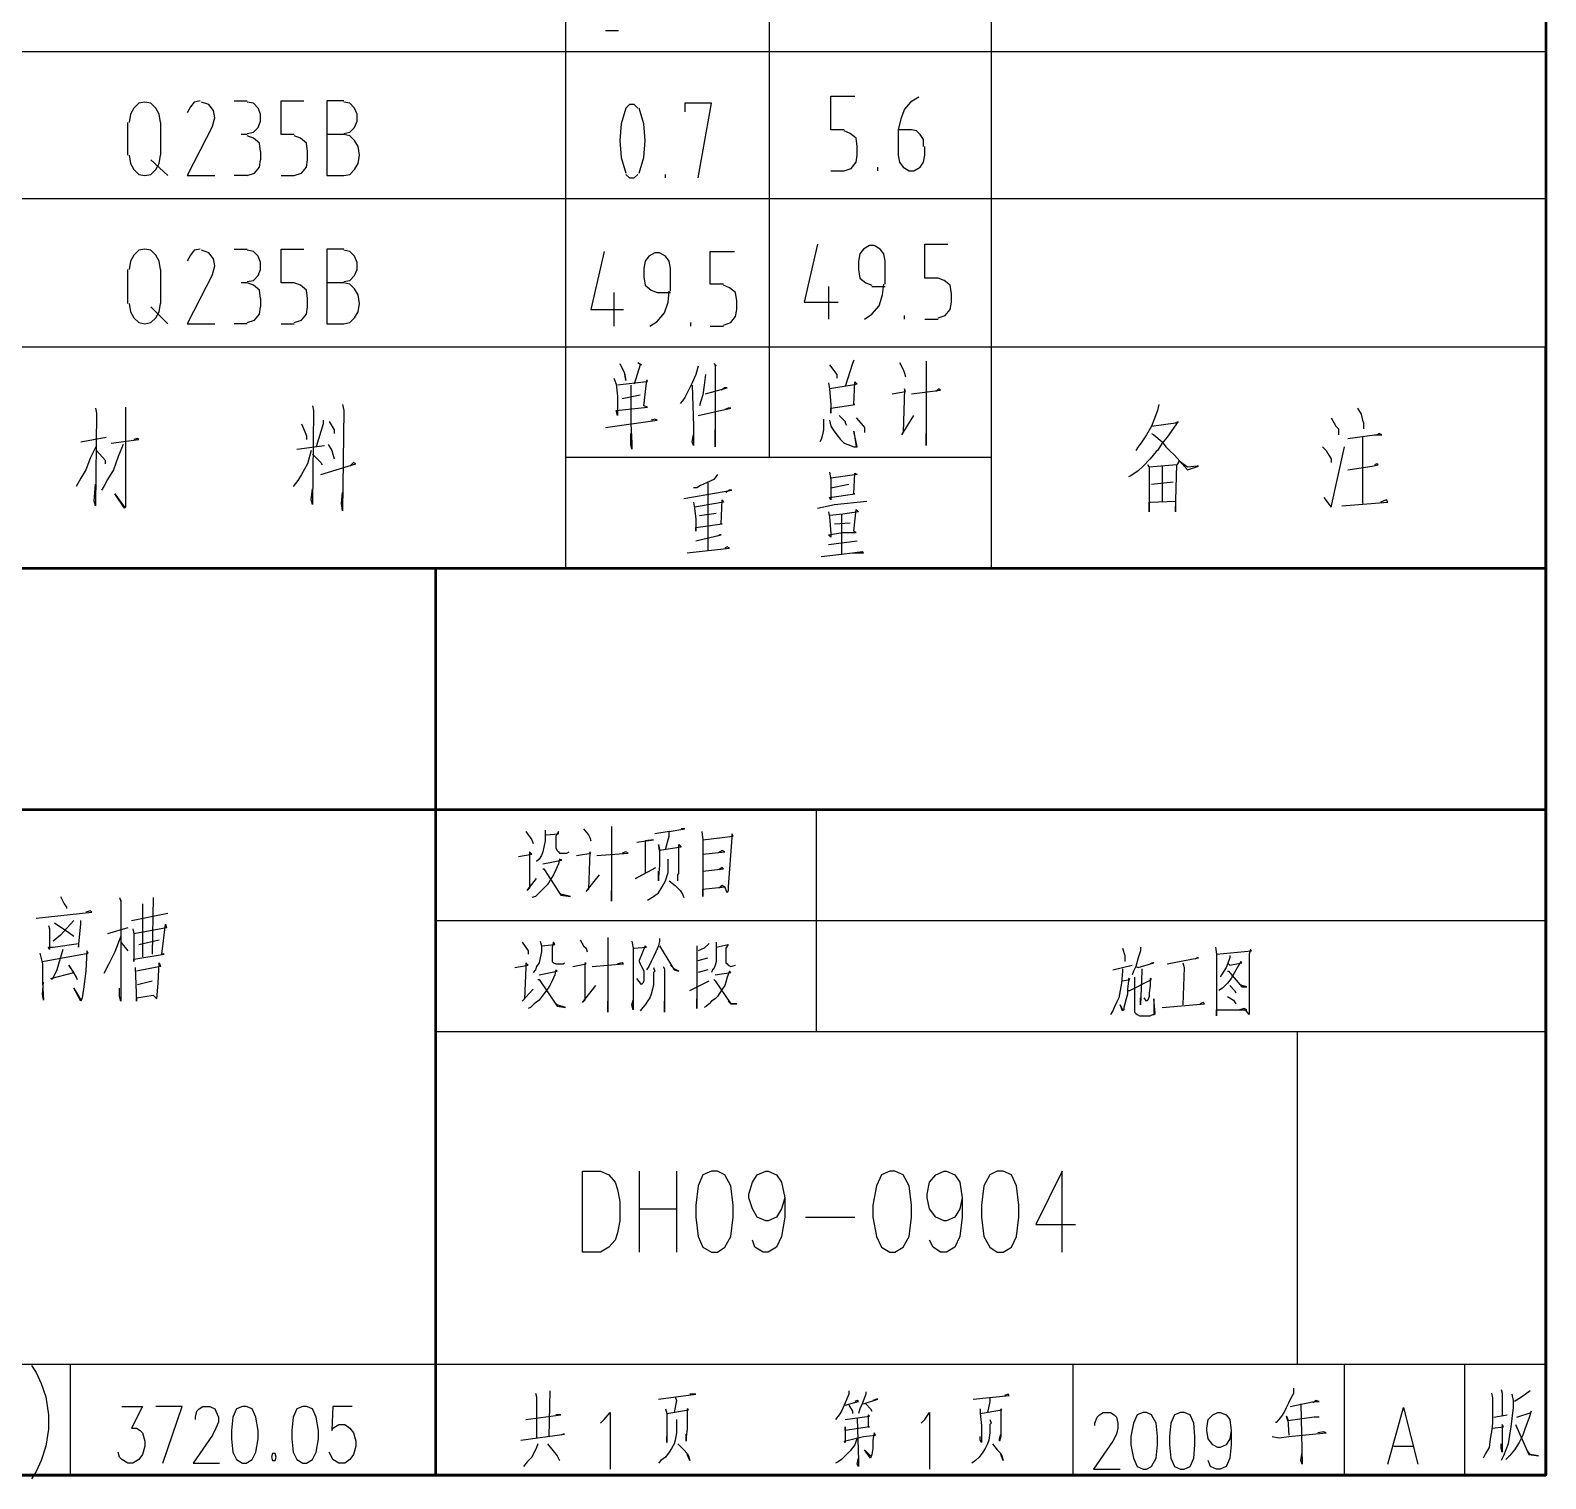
# Model space of a CAD drawing. Header units: millimetres. Extents: x -892 to 4698, y -3687 to 4524.
# Drawn here: x 3879 to 4698, y -3687 to -2904 of the extents above; entities that cross this region are included whole.
import ezdxf

# ---------------------------------------------------------------- set-up
doc = ezdxf.new("R2010")
doc.units = ezdxf.units.MM
doc.layers.add('1', color=7, linetype='Continuous')

msp = doc.modelspace()

# ---------------------------------------------------------------- linework, layer by layer
at = {"layer": '1', "color": 0, "lineweight": 50}
for points in [[(-891.61, -3685.08), (-891.61, 4523.75), (4698.03, 4523.75), (4698.03, -3685.08), (-891.61, -3685.08)], [(4698.03, -2835.26), (4698.03, -2915.42)], [(4698.03, -2915.42), (4698.03, -2994.93)], [(4698.03, -2994.93), (4698.03, -3075.09)], [(4698.03, -3195), (4698.03, -3075.09)], [(4698.03, -3195), (2898.03, -3195), (2898.03, -3685.08), (4698.03, -3685.08), (4698.03, -3195)], [(4097.82, -3195), (4097.82, -3685.08)], [(2898.03, -3325.34), (4698.03, -3325.34)]]:
    msp.add_lwpolyline(points, dxfattribs=at)
at = {"layer": '1', "color": 0, "lineweight": 25}
for points in [[(4168.2, -2835.26), (4168.2, -2915.42)], [(4278.34, -2835.26), (4278.34, -2915.42)], [(4398.25, -2835.26), (4398.25, -2915.42)], [(4196.88, -2904.34), (4189.71, -2904.34)], [(2898.03, -2915.42), (4698.03, -2915.42)], [(2898.03, -2915.42), (4698.03, -2915.42)], [(4168.2, -2915.42), (4168.2, -2994.93)], [(4278.34, -2915.42), (4278.34, -2994.93)], [(4398.25, -2915.42), (4398.25, -2994.93)], [(4318.74, -2957.78), (4311.57, -2957.78), (4311.57, -2939.54), (4324.61, -2939.54)], [(4359.15, -2940.19), (4354.59, -2942.79), (4351.33, -2946.7), (4349.37, -2951.92), (4348.07, -2957.78)], [(3949.23, -2953.87), (3948.58, -2949.31), (3946.62, -2946.05), (3944.02, -2943.45), (3940.76, -2942.79), (3937.5, -2943.45), (3934.89, -2946.05), (3932.94, -2949.31), (3932.28, -2953.87)], [(3970.73, -2942.14), (3967.48, -2942.79), (3965.52, -2945.4), (3963.57, -2948.66)], [(3977.25, -2955.83), (3978.56, -2951.27), (3977.9, -2947.36), (3975.3, -2944.1), (3971.39, -2942.79)], [(3988.98, -2942.14), (3996.15, -2942.14)], [(3996.15, -2959.74), (3999.41, -2959.09), (4002.02, -2956.48), (4003.32, -2953.22), (4003.32, -2949.31), (4002.02, -2946.05), (3999.41, -2943.45), (3996.15, -2942.79)], [(4021.57, -2960.39), (4014.4, -2960.39), (4014.4, -2942.14), (4026.78, -2942.14)], [(4048.29, -2942.14), (4039.16, -2942.14), (4039.16, -2982.55)], [(4048.29, -2959.74), (4051.55, -2959.09), (4054.15, -2956.48), (4055.46, -2953.22), (4055.46, -2949.31), (4054.15, -2946.05), (4051.55, -2943.45), (4048.29, -2942.79)], [(4207.3, -2946.05), (4205.35, -2944.1), (4202.74, -2944.1), (4200.79, -2946.05), (4198.18, -2954.52), (4197.53, -2963.65), (4198.18, -2972.77), (4200.79, -2981.24)], [(4207.95, -2981.24), (4210.56, -2972.77), (4211.21, -2963.65), (4210.56, -2954.52), (4207.95, -2946.05)], [(4239.89, -2983.85), (4247.06, -2943.45), (4232.72, -2943.45), (4232.72, -2948.01)], [(3931.63, -2971.47), (3931.63, -2953.87)], [(3949.23, -2953.87), (3949.23, -2971.47)], [(3977.25, -2955.83), (3963.57, -2982.55), (3978.56, -2982.55)], [(3996.15, -2960.39), (3992.89, -2960.39)], [(4003.32, -2969.51), (4002.67, -2964.95), (3999.41, -2962.34), (3996.15, -2961.04)], [(4028.74, -2969.51), (4028.08, -2964.95), (4024.83, -2962.34), (4021.57, -2961.04)], [(4048.29, -2960.39), (4039.16, -2960.39)], [(4048.29, -2982.55), (4051.55, -2981.9), (4054.15, -2979.29), (4056.11, -2976.03), (4056.76, -2971.47), (4056.11, -2966.91), (4054.15, -2963.65), (4051.55, -2961.04), (4048.29, -2960.39)], [(4325.91, -2966.91), (4325.26, -2962.34), (4322, -2959.74), (4318.74, -2958.43)], [(4348.07, -2957.78), (4348.07, -2971.47)], [(4355.24, -2957.78), (4348.07, -2957.78)], [(4361.76, -2966.91), (4361.76, -2963), (4359.8, -2960.39), (4357.85, -2958.43), (4355.24, -2957.78)], [(3932.28, -2971.47), (3932.94, -2976.03), (3934.89, -2979.29), (3937.5, -2981.9), (3940.76, -2982.55), (3944.02, -2981.9), (3946.62, -2979.29), (3948.58, -2976.03), (3949.23, -2971.47)], [(4003.32, -2969.51), (4003.32, -2974.08)], [(4028.74, -2974.08), (4028.74, -2969.51)], [(4318.74, -2979.94), (4322.65, -2978.64), (4325.26, -2975.38), (4325.91, -2971.47)], [(4325.91, -2971.47), (4325.91, -2966.91)], [(4348.07, -2971.47), (4348.72, -2975.38), (4350.68, -2977.99), (4353.94, -2979.94), (4356.54, -2979.94), (4359.8, -2977.99), (4361.76, -2975.38), (4362.41, -2971.47)], [(4362.41, -2971.47), (4362.41, -2966.91)], [(3944.02, -2974.08), (3953.14, -2982.55)], [(3996.15, -2982.55), (4000.06, -2981.24), (4002.67, -2977.99), (4003.32, -2974.08)], [(4021.57, -2982.55), (4025.48, -2981.24), (4028.08, -2977.99), (4028.74, -2974.08)], [(4311.57, -2979.94), (4318.74, -2979.94)], [(4336.99, -2979.94), (4336.99, -2977.99)], [(3996.15, -2982.55), (3988.98, -2982.55)], [(4014.4, -2982.55), (4021.57, -2982.55)], [(4039.16, -2982.55), (4048.29, -2982.55)], [(4200.79, -2981.9), (4202.74, -2983.85), (4205.35, -2983.85), (4207.3, -2981.9)], [(4222.29, -2983.85), (4222.29, -2981.9)], [(2898.03, -2994.93), (4698.03, -2994.93)], [(2898.03, -2994.93), (4698.03, -2994.93)], [(4168.2, -2994.93), (4168.2, -3075.09)], [(4278.34, -2994.93), (4278.34, -3075.09)], [(4398.25, -2994.93), (4398.25, -3075.09)], [(3949.23, -3033.38), (3948.58, -3028.82), (3946.62, -3025.56), (3944.02, -3022.95), (3940.76, -3022.3), (3937.5, -3022.95), (3934.89, -3025.56), (3932.94, -3028.82), (3932.28, -3033.38)], [(3970.73, -3022.3), (3967.48, -3022.95), (3965.52, -3025.56), (3963.57, -3028.82)], [(3988.98, -3022.3), (3996.15, -3022.3)], [(4021.57, -3040.55), (4014.4, -3040.55), (4014.4, -3022.3), (4026.78, -3022.3)], [(4048.29, -3022.3), (4039.16, -3022.3), (4039.16, -3062.71)], [(4304.41, -3019.69), (4297.24, -3050.98), (4315.49, -3050.98)], [(4340.9, -3028.82), (4340.25, -3024.91), (4338.29, -3022.3), (4335.04, -3020.35), (4332.43, -3020.35), (4329.17, -3022.3), (4327.22, -3024.91), (4326.56, -3028.82)], [(4369.58, -3037.94), (4362.41, -3037.94), (4362.41, -3019.69), (4374.79, -3019.69)], [(3977.25, -3035.99), (3978.56, -3031.43), (3977.9, -3027.52), (3975.3, -3024.26), (3971.39, -3022.95)], [(3996.15, -3039.9), (3999.41, -3039.25), (4002.02, -3036.64), (4003.32, -3033.38), (4003.32, -3029.47), (4002.02, -3026.21), (3999.41, -3023.6), (3996.15, -3022.95)], [(4048.29, -3039.9), (4051.55, -3039.25), (4054.15, -3036.64), (4055.46, -3033.38), (4055.46, -3029.47), (4054.15, -3026.21), (4051.55, -3023.6), (4048.29, -3022.95)], [(4189.06, -3023.6), (4181.89, -3054.89), (4199.48, -3054.89)], [(4224.9, -3032.73), (4224.25, -3028.82), (4222.29, -3026.21), (4219.03, -3024.26), (4216.43, -3024.26), (4213.17, -3026.21), (4211.21, -3028.82), (4210.56, -3032.73)], [(4253.57, -3041.2), (4246.4, -3041.2), (4246.4, -3023.6), (4259.44, -3023.6)], [(4326.56, -3028.82), (4326.56, -3033.38)], [(4340.9, -3041.2), (4340.9, -3028.82)], [(3931.63, -3051.63), (3931.63, -3033.38)], [(3949.23, -3033.38), (3949.23, -3051.63)], [(3977.25, -3035.99), (3963.57, -3062.71), (3978.56, -3062.71)], [(4210.56, -3032.73), (4210.56, -3037.29)], [(4210.56, -3037.29), (4211.21, -3041.85), (4214.47, -3044.46), (4217.73, -3045.76)], [(4224.9, -3045.11), (4224.9, -3032.73)], [(4326.56, -3033.38), (4327.22, -3037.94), (4330.47, -3040.55), (4333.73, -3041.85)], [(4376.75, -3046.41), (4376.09, -3041.85), (4372.83, -3039.25), (4369.58, -3037.94)], [(3996.15, -3040.55), (3992.89, -3040.55)], [(4003.32, -3049.02), (4002.67, -3044.46), (3999.41, -3041.85), (3996.15, -3040.55)], [(4028.74, -3049.02), (4028.08, -3044.46), (4024.83, -3041.85), (4021.57, -3040.55)], [(4048.29, -3040.55), (4039.16, -3040.55)], [(4048.29, -3062.71), (4051.55, -3062.06), (4054.15, -3059.45), (4056.11, -3056.19), (4056.76, -3051.63), (4056.11, -3047.07), (4054.15, -3043.81), (4051.55, -3041.2), (4048.29, -3040.55)], [(4194.27, -3045.76), (4194.27, -3064.01)], [(4213.82, -3064.01), (4217.73, -3061.4), (4221.64, -3056.84), (4223.6, -3050.98), (4224.25, -3045.11)], [(4217.73, -3045.76), (4224.9, -3045.76)], [(4260.74, -3050.32), (4260.09, -3045.76), (4256.83, -3043.16), (4253.57, -3041.85)], [(4310.27, -3042.5), (4310.27, -3060.1)], [(4329.82, -3060.1), (4333.73, -3057.49), (4337.64, -3052.93), (4339.6, -3047.07), (4340.25, -3041.2)], [(4333.73, -3042.5), (4340.9, -3042.5)], [(4376.75, -3050.98), (4376.75, -3046.41)], [(3932.28, -3051.63), (3932.94, -3056.19), (3934.89, -3059.45), (3937.5, -3062.06), (3940.76, -3062.71), (3944.02, -3062.06), (3946.62, -3059.45), (3948.58, -3056.19), (3949.23, -3051.63)], [(3944.02, -3053.58), (3953.14, -3062.71)], [(3996.15, -3062.06), (4000.06, -3060.75), (4002.67, -3057.49), (4003.32, -3053.58)], [(4003.32, -3049.02), (4003.32, -3053.58)], [(4021.57, -3062.06), (4025.48, -3060.75), (4028.08, -3057.49), (4028.74, -3053.58)], [(4028.74, -3053.58), (4028.74, -3049.02)], [(4253.57, -3063.36), (4257.48, -3062.06), (4260.09, -3058.8), (4260.74, -3054.89)], [(4260.74, -3054.89), (4260.74, -3050.32)], [(4369.58, -3059.45), (4373.49, -3058.15), (4376.09, -3054.89), (4376.75, -3050.98)], [(3996.15, -3062.71), (3988.98, -3062.71)], [(4014.4, -3062.71), (4021.57, -3062.71)], [(4039.16, -3062.71), (4048.29, -3062.71)], [(4235.98, -3064.01), (4235.98, -3062.06)], [(4351.33, -3060.1), (4351.33, -3058.15)], [(4362.41, -3060.1), (4369.58, -3060.1)], [(4246.4, -3064.01), (4253.57, -3064.01)], [(2898.03, -3075.09), (4698.03, -3075.09)], [(4168.2, -3075.09), (4168.2, -3195)], [(4278.34, -3075.09), (4278.34, -3135.05)], [(4398.25, -3075.09), (4398.25, -3195)], [(4197.53, -3084.21), (4200.13, -3089.43), (4200.79, -3093.34), (4200.13, -3088.78)], [(4207.3, -3083.56), (4209.26, -3084.86), (4208.61, -3084.86), (4205.35, -3095.29)], [(4239.89, -3085.52), (4238.58, -3090.08), (4236.63, -3094.64), (4234.67, -3098.55), (4232.72, -3102.46), (4231.42, -3104.42), (4230.11, -3105.72)], [(4248.36, -3084.21), (4249.66, -3085.52), (4249.01, -3084.86), (4249.01, -3129.18), (4249.01, -3125.92), (4249.01, -3120.06)], [(4310.92, -3084.86), (4314.83, -3090.08), (4314.83, -3092.03)], [(4323.96, -3082.26), (4323.31, -3084.21), (4319.4, -3096.6)], [(4348.72, -3083.56), (4350.68, -3087.47), (4351.33, -3089.43), (4351.98, -3091.38)], [(4363.06, -3082.91), (4363.06, -3084.86), (4363.06, -3128.53), (4363.06, -3125.27), (4363.06, -3122.01)], [(4194.27, -3092.03), (4195.57, -3095.29), (4196.22, -3101.81), (4196.22, -3108.33), (4196.22, -3112.24), (4195.57, -3109.63), (4212.52, -3107.67), (4210.56, -3107.02), (4211.86, -3094.64), (4212.52, -3093.34), (4211.86, -3093.34), (4211.86, -3093.99), (4196.22, -3095.94)], [(4203.39, -3095.94), (4203.39, -3116.8), (4204.04, -3127.23), (4204.04, -3130.48), (4203.39, -3127.88), (4203.39, -3122.01)], [(4236.63, -3095.94), (4237.28, -3118.1), (4237.28, -3124.62), (4237.28, -3128.53), (4236.63, -3126.57), (4237.28, -3122.66)], [(4243.8, -3090.08), (4243.15, -3095.94), (4242.49, -3101.16), (4241.19, -3105.07), (4240.54, -3107.02)], [(4310.27, -3094.64), (4310.92, -3097.9), (4311.57, -3106.37), (4311.57, -3110.93), (4311.57, -3108.33), (4320.05, -3107.02), (4324.61, -3106.37), (4323.96, -3106.37), (4324.61, -3093.99), (4325.91, -3095.29), (4323.31, -3095.94), (4310.92, -3097.9)], [(4198.83, -3103.11), (4208.61, -3101.16)], [(4243.8, -3100.51), (4255.53, -3097.25), (4254.23, -3097.25), (4252.27, -3098.55)], [(4344.81, -3100.51), (4351.98, -3099.2), (4351.33, -3097.9), (4350.68, -3121.36), (4350.03, -3122.66), (4356.54, -3112.24)], [(4355.24, -3100.51), (4370.88, -3098.55), (4370.23, -3097.9), (4368.27, -3099.2)], [(3914.04, -3108.33), (3914.69, -3110.93), (3914.04, -3161.11), (3913.39, -3158.51), (3914.04, -3149.38)], [(3930.33, -3107.67), (3930.33, -3110.28), (3930.33, -3158.51), (3930.33, -3161.77), (3929.68, -3162.42), (3924.46, -3154.6), (3929.68, -3161.77)], [(4031.34, -3107.02), (4031.99, -3109.63), (4031.34, -3160.46), (4030.69, -3157.86), (4031.34, -3151.99)], [(4047.64, -3106.37), (4048.29, -3109.63), (4047.64, -3163.72), (4046.98, -3159.81), (4047.64, -3153.95)], [(4239.89, -3112.24), (4257.48, -3108.33), (4256.18, -3108.33), (4254.23, -3108.98)], [(4316.14, -3112.24), (4319.4, -3115.49), (4319.4, -3116.15), (4320.05, -3117.45)], [(4488.84, -3106.37), (4488.19, -3109.63), (4486.23, -3114.84), (4484.93, -3118.1), (4482.32, -3122.66), (4479.71, -3126.57), (4477.76, -3129.18), (4476.46, -3131.14)], [(4596.37, -3108.33), (4598.32, -3111.58), (4598.98, -3114.84), (4599.63, -3116.15), (4599.63, -3119.41)], [(4025.48, -3116.8), (4027.43, -3121.36), (4028.08, -3123.32), (4028.08, -3125.27)], [(4037.21, -3114.84), (4037.21, -3116.8), (4033.3, -3129.18)], [(4040.47, -3115.49), (4043.07, -3120.06), (4043.07, -3122.01)], [(4189.71, -3118.75), (4217.73, -3114.84), (4216.43, -3114.19), (4214.47, -3114.84)], [(4307.66, -3114.19), (4307.66, -3116.8), (4307.66, -3120.06), (4307.01, -3122.66), (4306.36, -3125.27), (4305.71, -3126.57)], [(4310.92, -3114.84), (4311.57, -3118.1), (4312.88, -3120.06), (4314.83, -3122.66), (4316.79, -3125.27), (4318.74, -3127.23), (4320.7, -3127.88), (4323.96, -3129.18), (4325.91, -3129.18), (4323.96, -3120.71), (4325.26, -3129.18)], [(4325.26, -3113.54), (4329.17, -3118.1), (4329.82, -3118.75), (4329.82, -3121.36)], [(4484.93, -3118.1), (4497.96, -3116.15), (4499.27, -3115.49), (4493.4, -3123.97), (4490.79, -3127.23), (4488.19, -3131.14), (4487.53, -3131.79), (4484.28, -3135.7), (4480.37, -3139.61), (4477.76, -3142.21), (4473.85, -3144.82), (4472.55, -3145.47)], [(4582.03, -3113.54), (4584.64, -3118.1), (4585.94, -3119.41), (4585.94, -3122.66)], [(3914.69, -3128.53), (3911.43, -3135.05), (3908.82, -3141.56), (3906.22, -3146.12), (3903.61, -3150.69)], [(3906.22, -3126.57), (3919.9, -3123.97)], [(3929.03, -3127.88), (3926.42, -3134.39), (3923.81, -3141.56), (3920.55, -3146.78), (3918.6, -3150.69), (3917.3, -3152.64)], [(3922.51, -3127.23), (3937.5, -3125.27), (3936.85, -3124.62), (3934.89, -3125.27)], [(4022.87, -3130.48), (4037.86, -3128.53)], [(4039.82, -3127.88), (4041.77, -3131.14), (4042.42, -3133.09), (4043.07, -3135.7)], [(4484.93, -3122.01), (4486.23, -3122.66), (4490.79, -3126.57), (4492.75, -3129.18), (4494.7, -3131.14), (4497.31, -3133.74), (4504.48, -3141.56), (4510.34, -3139.61), (4509.69, -3139.61), (4504.48, -3140.26), (4499.92, -3137), (4498.61, -3138.96), (4483.62, -3140.26), (4482.97, -3138.96), (4483.62, -3140.26), (4483.62, -3164.37), (4483.62, -3159.81), (4483.62, -3159.16), (4484.28, -3159.16), (4497.96, -3158.51), (4497.96, -3164.37), (4498.61, -3138.96)], [(4577.47, -3129.18), (4579.42, -3131.14), (4580.73, -3133.74), (4582.03, -3135.7), (4582.03, -3137.65)], [(4578.12, -3156.55), (4582.03, -3161.77), (4589.2, -3129.18)], [(4591.15, -3124.62), (4605.49, -3122.66), (4609.4, -3122.66), (4608.1, -3122.01), (4606.8, -3122.66)], [(4598.98, -3123.97), (4598.98, -3159.81)], [(3914.69, -3131.14), (3919.25, -3136.35), (3919.25, -3138.3)], [(4030.69, -3131.14), (4028.74, -3138.3), (4025.48, -3144.17), (4023.52, -3147.43), (4020.92, -3150.69)], [(4031.34, -3133.09), (4035.91, -3137.65), (4036.56, -3138.96)], [(4398.25, -3135.05), (4168.2, -3135.05)], [(4035.91, -3144.17), (4054.8, -3138.3), (4053.5, -3137.65), (4051.55, -3139.61)], [(4250.31, -3144.17), (4248.36, -3146.78), (4244.45, -3148.73), (4241.19, -3150.04), (4239.24, -3151.34), (4237.28, -3151.34)], [(4310.92, -3142.87), (4311.57, -3146.78), (4311.57, -3157.86), (4310.92, -3156.55), (4324.61, -3154.6), (4323.96, -3154.6), (4324.61, -3143.52), (4325.91, -3144.17), (4311.57, -3146.12)], [(4490.79, -3139.61), (4490.79, -3158.51)], [(4591.15, -3141.56), (4604.19, -3139.61), (4607.45, -3138.96), (4606.8, -3138.3), (4605.49, -3138.96)], [(4232.07, -3157.2), (4258.14, -3152.64), (4256.83, -3152.64), (4254.88, -3153.95)], [(4245.1, -3148.73), (4245.1, -3185.23)], [(4311.57, -3151.34), (4321.35, -3149.38)], [(4484.93, -3149.38), (4496.66, -3148.08)], [(4237.28, -3159.16), (4237.93, -3162.42), (4238.58, -3168.28), (4238.58, -3174.8), (4238.58, -3172.84), (4252.92, -3170.89), (4252.27, -3170.89), (4252.92, -3157.86), (4253.57, -3159.16), (4237.93, -3161.77)], [(4304.41, -3162.42), (4313.53, -3160.46), (4331.13, -3158.51)], [(4587.9, -3161.11), (4612.66, -3159.16), (4612.01, -3157.86), (4608.75, -3159.16)], [(4240.54, -3166.33), (4249.66, -3165.02)], [(4310.27, -3164.37), (4310.92, -3166.98), (4311.57, -3176.1), (4311.57, -3178.06), (4310.27, -3176.75), (4318.09, -3175.45), (4325.26, -3175.45), (4323.96, -3174.8), (4325.26, -3163.07), (4326.56, -3164.37), (4318.09, -3165.68), (4310.92, -3166.33)], [(4313.53, -3170.89), (4322, -3170.24)], [(4317.44, -3165.68), (4317.44, -3187.18)], [(4238.58, -3180.01), (4252.27, -3176.75), (4251.62, -3176.75), (4250.31, -3177.41)], [(4234.02, -3186.53), (4256.83, -3183.92), (4255.53, -3183.27), (4254.23, -3183.92)], [(4306.36, -3188.49), (4317.44, -3187.18), (4323.31, -3186.53), (4329.17, -3186.53), (4328.52, -3185.88), (4324.61, -3186.53)], [(4310.27, -3181.97), (4325.91, -3180.01)], [(4303.75, -3325.34), (4303.75, -3445.26)], [(4146.69, -3337.07), (4149.95, -3341.64), (4150.6, -3343.59)], [(4157.12, -3336.42), (4157.12, -3339.03), (4157.12, -3342.29), (4156.47, -3345.55), (4155.82, -3348.15), (4155.17, -3350.11), (4153.86, -3352.06), (4152.56, -3353.37)], [(4157.77, -3339.03), (4164.29, -3338.38), (4164.29, -3337.07), (4162.99, -3339.68), (4162.99, -3342.29), (4162.99, -3344.24), (4162.99, -3346.2), (4163.64, -3347.5), (4164.29, -3348.15), (4164.94, -3348.8), (4166.25, -3348.8), (4168.2, -3348.8), (4168.85, -3348.8), (4170.16, -3348.15)], [(4177.98, -3335.77), (4180.58, -3339.03), (4181.23, -3340.33), (4181.89, -3342.29)], [(4192.97, -3334.47), (4192.97, -3337.07), (4192.97, -3374.87), (4192.97, -3372.27), (4192.97, -3369.01)], [(4206.65, -3342.94), (4215.77, -3341.64), (4211.21, -3342.29), (4211.21, -3359.88), (4206, -3362.49), (4217.08, -3356.62)], [(4222.29, -3346.85), (4224.25, -3339.68), (4224.25, -3337.07), (4216.43, -3338.38)], [(4224.25, -3337.07), (4232.72, -3335.77), (4232.07, -3335.77), (4230.76, -3335.77)], [(4241.84, -3337.07), (4242.49, -3341.64), (4242.49, -3357.28), (4242.49, -3368.36), (4242.49, -3372.27), (4242.49, -3368.36), (4254.23, -3367.05), (4252.92, -3366.4), (4250.97, -3367.7)], [(4242.49, -3341.64), (4258.79, -3339.68), (4258.14, -3338.38), (4258.14, -3340.33), (4256.18, -3367.05), (4256.18, -3369.01), (4255.53, -3370.31), (4254.23, -3367.05)], [(4142.78, -3350.76), (4149.95, -3349.46), (4148.65, -3348.15), (4148.65, -3350.76), (4148.65, -3367.7), (4147.35, -3369.01), (4152.56, -3362.49)], [(4174.07, -3350.11), (4181.89, -3348.8), (4181.23, -3348.15), (4180.58, -3368.36), (4179.28, -3369.66), (4186.45, -3360.53)], [(4185.14, -3350.11), (4202.09, -3348.8), (4200.79, -3348.15), (4198.83, -3348.8)], [(4228.81, -3363.79), (4228.81, -3360.53), (4229.46, -3359.88), (4229.46, -3344.24), (4230.76, -3345.55), (4219.03, -3347.5), (4218.38, -3344.24), (4219.03, -3346.85), (4219.03, -3355.32), (4218.38, -3361.84), (4218.38, -3363.79), (4218.38, -3362.49), (4218.38, -3358.58)], [(4242.49, -3349.46), (4254.23, -3348.15), (4252.92, -3347.5), (4250.31, -3348.8)], [(4155.82, -3354.67), (4166.25, -3352.71), (4164.94, -3352.06), (4164.29, -3354.67), (4162.99, -3357.93), (4161.68, -3360.53), (4160.38, -3362.49), (4158.43, -3365.75), (4155.82, -3368.36), (4153.86, -3370.31), (4151.91, -3372.27), (4149.95, -3372.92)], [(4155.82, -3357.28), (4156.47, -3357.28), (4165.59, -3371.61), (4170.81, -3372.27), (4165.59, -3370.96), (4164.29, -3369.66)], [(4212.52, -3374.22), (4215.77, -3372.27), (4218.38, -3370.31), (4220.34, -3367.05), (4222.29, -3363.79), (4223.6, -3359.23), (4223.6, -3355.32), (4223.6, -3352.06)], [(4242.49, -3358.58), (4253.57, -3357.28), (4252.92, -3356.62), (4250.97, -3357.93)], [(4224.25, -3363.79), (4227.51, -3366.4), (4230.11, -3369.01), (4231.42, -3370.96), (4232.07, -3372.92)], [(3895.14, -3372.27), (3897.09, -3376.18), (3898.4, -3378.13), (3898.4, -3378.78)], [(3927.07, -3372.92), (3927.72, -3374.87), (3927.72, -3374.22), (3927.72, -3428.96), (3927.07, -3426.36), (3927.07, -3421.79)], [(3945.32, -3372.92), (3944.67, -3403.55)], [(3882.1, -3384), (3912.08, -3380.74), (3911.43, -3380.09), (3908.82, -3380.74)], [(3933.59, -3385.3), (3953.14, -3381.39)], [(3939.45, -3376.18), (3939.45, -3404.85)], [(3888.62, -3387.91), (3889.27, -3389.86), (3889.27, -3400.94), (3888.62, -3399.64), (3891.23, -3399.64), (3904.91, -3397.68), (3904.91, -3399.64), (3906.22, -3387.25), (3906.22, -3385.3)], [(3902.31, -3385.3), (3895.14, -3393.12), (3891.23, -3396.38)], [(3891.88, -3386.6), (3899.7, -3391.82), (3902.31, -3393.77)], [(3931.63, -3389.21), (3920.55, -3392.47)], [(3934.24, -3389.86), (3934.89, -3392.47), (3934.89, -3407.46), (3934.89, -3406.15), (3951.18, -3403.55), (3949.88, -3403.55), (3951.84, -3387.25), (3952.49, -3389.21), (3934.89, -3392.47)], [(4097.82, -3385.3), (4698.03, -3385.3)], [(3927.72, -3393.77), (3924.46, -3402.24), (3921.21, -3408.76), (3918.6, -3413.97)], [(3927.72, -3397.03), (3931.63, -3401.59)], [(3937.5, -3398.33), (3948.58, -3395.73)], [(4144.74, -3397.03), (4148, -3401.59), (4148, -3403.55)], [(4154.51, -3396.38), (4155.17, -3398.99), (4155.17, -3402.24), (4154.51, -3405.5), (4153.86, -3408.11), (4152.56, -3410.06), (4151.91, -3412.02), (4150.6, -3413.32)], [(4155.17, -3398.99), (4162.34, -3398.33), (4161.68, -3397.03), (4161.03, -3399.64), (4161.03, -3402.24), (4161.03, -3404.2), (4161.03, -3406.15), (4161.03, -3407.46), (4161.68, -3408.11), (4162.99, -3408.76), (4164.29, -3408.76), (4165.59, -3408.76), (4166.9, -3408.76), (4167.55, -3408.11)], [(4176.02, -3395.73), (4177.98, -3398.99), (4179.28, -3400.29), (4179.93, -3402.24)], [(4191.01, -3394.42), (4191.01, -3397.03), (4191.01, -3434.83), (4191.01, -3432.22), (4191.01, -3428.96)], [(4204.04, -3396.38), (4204.7, -3400.29), (4204.7, -3433.53), (4204.04, -3430.92), (4204.7, -3428.31)], [(4205.35, -3400.29), (4211.86, -3399.64), (4211.21, -3398.99), (4207.95, -3406.81), (4207.95, -3407.46), (4208.61, -3408.76), (4209.26, -3410.06), (4209.91, -3411.37), (4210.56, -3412.67), (4210.56, -3414.63), (4210.56, -3415.93), (4210.56, -3417.88), (4209.91, -3419.19), (4209.26, -3419.84), (4206.65, -3416.58)], [(4219.03, -3395.07), (4219.03, -3396.38), (4218.38, -3398.99), (4217.08, -3402.24), (4215.77, -3404.85), (4214.47, -3407.46), (4213.17, -3410.06), (4211.86, -3412.02)], [(4219.03, -3398.99), (4226.85, -3412.02), (4229.46, -3412.67), (4226.85, -3411.37), (4224.9, -3409.41)], [(4239.24, -3398.99), (4239.24, -3401.59), (4239.24, -3432.87), (4239.24, -3430.27), (4239.24, -3427.66)], [(4245.75, -3397.68), (4243.15, -3400.29), (4239.89, -3401.59)], [(4249.66, -3397.03), (4249.66, -3400.29), (4249.66, -3404.85), (4249.66, -3407.46), (4249.01, -3409.41), (4248.36, -3411.37), (4247.71, -3412.02), (4247.06, -3413.32)], [(4249.66, -3399.64), (4256.18, -3398.33), (4254.88, -3400.29), (4254.88, -3402.9), (4254.88, -3406.15), (4254.88, -3408.11), (4255.53, -3408.76), (4256.18, -3409.41), (4257.48, -3410.06), (4260.09, -3409.41)], [(3884.06, -3402.9), (3885.36, -3408.76), (3885.36, -3418.54), (3886.01, -3428.31), (3885.36, -3425.05), (3886.01, -3418.54)], [(3885.36, -3407.46), (3910.13, -3402.9), (3909.48, -3401.59), (3908.82, -3412.67), (3907.52, -3422.45), (3906.87, -3427.01), (3906.22, -3428.96), (3902.31, -3421.79), (3906.22, -3428.31)], [(3896.44, -3400.94), (3893.18, -3412.02), (3890.58, -3417.23), (3889.92, -3416.58), (3902.31, -3413.32), (3899.7, -3409.41), (3903.61, -3415.93), (3904.26, -3417.23)], [(4239.89, -3406.81), (4245.1, -3405.5)], [(4469.29, -3400.29), (4470.59, -3404.2), (4470.59, -3406.15), (4470.59, -3407.46)], [(4479.06, -3399.64), (4479.06, -3401.59), (4477.76, -3405.5), (4476.46, -3410.06), (4475.15, -3412.67), (4474.5, -3414.63)], [(4493.4, -3408.76), (4510.34, -3405.5), (4509.69, -3405.5), (4508.39, -3406.15)], [(4519.47, -3399.64), (4520.12, -3403.55), (4520.12, -3436.78), (4520.12, -3433.53), (4536.41, -3433.53), (4535.11, -3432.87), (4532.5, -3433.53)], [(4520.12, -3403.55), (4539.02, -3401.59), (4538.37, -3400.94), (4537.72, -3403.55), (4537.72, -3432.87), (4537.72, -3436.13), (4535.76, -3433.53)], [(4526.64, -3408.76), (4527.29, -3409.41), (4533.81, -3408.11), (4533.15, -3407.46), (4529.89, -3413.32), (4527.94, -3416.58), (4525.98, -3419.19), (4523.38, -3421.79), (4521.42, -3423.1)], [(4527.29, -3404.2), (4527.29, -3405.5), (4525.33, -3410.72), (4522.73, -3414.63), (4522.07, -3415.93)], [(3935.54, -3410.72), (3936.19, -3428.96), (3936.19, -3427.01), (3945.32, -3425.7), (3947.27, -3427.66), (3947.93, -3419.19), (3948.58, -3408.11), (3949.23, -3410.06), (3936.19, -3412.67)], [(4140.83, -3410.72), (4148, -3409.41), (4146.69, -3408.11), (4146.69, -3410.72), (4146.04, -3427.66), (4144.74, -3428.96), (4150.6, -3422.45)], [(4153.86, -3414.63), (4163.64, -3412.67), (4162.99, -3412.02), (4162.34, -3414.63), (4161.03, -3417.88), (4159.73, -3420.49), (4158.43, -3422.45), (4155.82, -3425.7), (4153.86, -3428.31), (4151.26, -3430.27), (4149.3, -3432.22), (4148, -3432.87)], [(4172.11, -3410.06), (4179.28, -3408.76), (4178.63, -3408.11), (4178.63, -3428.31), (4177.32, -3429.62), (4184.49, -3420.49)], [(4182.54, -3410.06), (4199.48, -3408.76), (4198.83, -3408.11), (4196.22, -3408.76)], [(4215.77, -3410.72), (4216.43, -3412.67), (4215.77, -3413.32), (4215.77, -3415.93), (4215.77, -3419.84), (4215.12, -3422.45), (4214.47, -3425.05), (4213.82, -3427.01), (4212.52, -3428.96), (4211.21, -3430.92), (4209.91, -3432.22), (4208.61, -3434.18)], [(4220.99, -3410.06), (4221.64, -3411.37), (4221.64, -3434.83), (4221.64, -3432.22), (4221.64, -3428.96)], [(4245.1, -3412.02), (4239.89, -3413.32)], [(4249.01, -3414.63), (4257.48, -3413.32), (4256.83, -3412.67), (4255.53, -3415.93), (4254.88, -3418.54), (4254.23, -3420.49), (4252.92, -3422.45), (4251.62, -3424.4), (4250.31, -3426.36), (4249.01, -3427.66), (4247.06, -3428.96), (4245.75, -3430.27), (4244.45, -3431.57), (4243.15, -3432.22)], [(4469.29, -3411.37), (4469.29, -3412.67), (4468.64, -3419.19), (4467.98, -3423.1), (4467.33, -3427.01), (4466.03, -3429.62), (4464.72, -3432.22), (4464.07, -3434.18), (4462.77, -3436.13)], [(4464.07, -3412.02), (4474.5, -3409.41)], [(4475.8, -3415.93), (4475.8, -3417.23), (4475.8, -3417.88), (4475.8, -3428.96), (4475.8, -3430.92), (4475.8, -3433.53), (4475.8, -3434.83), (4476.46, -3435.48), (4477.11, -3436.13), (4478.41, -3436.78), (4479.71, -3436.78), (4484.28, -3436.78), (4485.58, -3436.13), (4486.23, -3436.13), (4486.88, -3435.48), (4486.23, -3427.66), (4486.23, -3435.48)], [(4476.46, -3410.06), (4477.76, -3410.72), (4486.23, -3408.11), (4485.58, -3408.11), (4484.28, -3408.76)], [(4479.71, -3411.37), (4479.71, -3412.67), (4479.06, -3430.92), (4479.06, -3429.62), (4479.06, -3427.01)], [(4501.87, -3408.11), (4502.52, -3410.72), (4501.87, -3430.92)], [(4525.98, -3412.67), (4526.64, -3412.67), (4533.81, -3421.14), (4536.41, -3421.14), (4533.81, -3420.49), (4532.5, -3419.84)], [(3936.85, -3419.84), (3944.67, -3417.88)], [(4153.21, -3417.23), (4153.86, -3417.23), (4163.64, -3431.57), (4168.2, -3432.22), (4163.64, -3430.92), (4162.34, -3429.62)], [(4235.33, -3423.1), (4245.75, -3417.88)], [(4248.36, -3417.23), (4249.01, -3417.88), (4257.48, -3430.27), (4260.74, -3430.27), (4257.48, -3430.27), (4256.18, -3428.96)], [(4469.29, -3417.88), (4473.2, -3417.23), (4472.55, -3416.58), (4472.55, -3417.88), (4471.89, -3422.45), (4471.89, -3425.05), (4471.24, -3427.66), (4470.59, -3430.27), (4469.94, -3432.22), (4469.94, -3433.53), (4469.29, -3434.18), (4467.98, -3430.92), (4469.29, -3433.53)], [(4472.55, -3423.1), (4473.2, -3423.1), (4484.93, -3417.23), (4484.28, -3416.58), (4484.28, -3420.49), (4483.62, -3424.4), (4483.62, -3426.36), (4482.97, -3428.31), (4482.32, -3428.96), (4481.02, -3427.01)], [(4527.29, -3420.49), (4529.89, -3423.1), (4530.55, -3424.4)], [(4490.79, -3432.22), (4513.6, -3430.27), (4512.95, -3429.62), (4511, -3430.27)], [(4525.98, -3426.36), (4529.24, -3428.31), (4530.55, -3430.27)], [(4097.82, -3445.26), (4698.03, -3445.26)], [(4563.78, -3625.13), (4563.78, -3445.26)], [(4177.32, -3564.52), (4177.32, -3520.85), (4187.1, -3520.85), (4191.66, -3522.81), (4194.92, -3526.72), (4196.22, -3530.63), (4197.53, -3537.15), (4197.53, -3547.57), (4196.22, -3554.09), (4194.92, -3558), (4191.66, -3561.91), (4187.1, -3564.52), (4177.32, -3564.52)], [(4207.95, -3520.85), (4207.95, -3564.52)], [(4228.16, -3520.85), (4228.16, -3564.52)], [(4247.06, -3520.85), (4242.49, -3522.81), (4239.89, -3528.67), (4238.58, -3539.1), (4238.58, -3545.62), (4239.89, -3556.05), (4242.49, -3561.91), (4247.06, -3564.52), (4250.31, -3564.52), (4254.23, -3561.91), (4257.48, -3556.05), (4258.79, -3545.62), (4258.79, -3539.1), (4257.48, -3528.67), (4254.23, -3522.81), (4250.31, -3520.85), (4247.06, -3520.85)], [(4286.81, -3535.19), (4284.86, -3541.06), (4282.25, -3545.62), (4277.69, -3547.57), (4276.38, -3547.57), (4271.82, -3545.62), (4269.21, -3541.06), (4267.26, -3535.19), (4267.26, -3533.24), (4269.21, -3526.72), (4271.82, -3522.81), (4276.38, -3520.85), (4277.69, -3520.85), (4282.25, -3522.81), (4284.86, -3526.72), (4286.81, -3535.19), (4286.81, -3545.62), (4284.86, -3556.05), (4282.25, -3561.91), (4277.69, -3564.52), (4275.08, -3564.52), (4270.52, -3561.91), (4269.21, -3558)], [(4343.51, -3520.85), (4338.95, -3522.81), (4336.34, -3528.67), (4334.38, -3539.1), (4334.38, -3545.62), (4336.34, -3556.05), (4338.95, -3561.91), (4343.51, -3564.52), (4346.12, -3564.52), (4350.68, -3561.91), (4353.94, -3556.05), (4355.24, -3545.62), (4355.24, -3539.1), (4353.94, -3528.67), (4350.68, -3522.81), (4346.12, -3520.85), (4343.51, -3520.85)], [(4382.61, -3535.19), (4381.31, -3541.06), (4378.7, -3545.62), (4374.14, -3547.57), (4372.83, -3547.57), (4368.27, -3545.62), (4365.01, -3541.06), (4363.71, -3535.19), (4363.71, -3533.24), (4365.01, -3526.72), (4368.27, -3522.81), (4372.83, -3520.85), (4374.14, -3520.85), (4378.7, -3522.81), (4381.31, -3526.72), (4382.61, -3535.19), (4382.61, -3545.62), (4381.31, -3556.05), (4378.7, -3561.91), (4374.14, -3564.52), (4370.88, -3564.52), (4366.97, -3561.91), (4365.01, -3558)], [(4401.51, -3520.85), (4397.6, -3522.81), (4394.34, -3528.67), (4393.04, -3539.1), (4393.04, -3545.62), (4394.34, -3556.05), (4397.6, -3561.91), (4401.51, -3564.52), (4404.77, -3564.52), (4409.33, -3561.91), (4411.94, -3556.05), (4413.24, -3545.62), (4413.24, -3539.1), (4411.94, -3528.67), (4409.33, -3522.81), (4404.77, -3520.85), (4401.51, -3520.85)], [(4436.7, -3564.52), (4436.7, -3520.85), (4422.36, -3549.53), (4443.87, -3549.53)], [(4207.95, -3541.06), (4228.16, -3541.06)], [(4297.89, -3545.62), (4324.61, -3545.62)], [(2898.03, -3625.13), (4698.03, -3625.13)], [(3879.5, -3625.78), (3882.1, -3629.69), (3884.71, -3635.55), (3887.32, -3642.72), (3888.62, -3652.5), (3888.62, -3660.32), (3887.32, -3669.44), (3884.71, -3677.26), (3882.1, -3683.13), (3879.5, -3687.04)], [(3900.35, -3625.13), (3900.35, -3685.08)], [(4442.57, -3685.08), (4442.57, -3625.13)], [(4589.2, -3685.08), (4589.2, -3625.13)], [(4654.37, -3685.08), (4654.37, -3625.13)], [(4151.91, -3640.77), (4152.56, -3642.72), (4152.56, -3664.88)], [(4159.73, -3639.46), (4159.08, -3664.23)], [(4218.38, -3644.02), (4238.58, -3641.42), (4237.93, -3641.42), (4235.33, -3641.42)], [(4227.51, -3642.72), (4228.16, -3644.68), (4226.85, -3651.19)], [(4321.35, -3639.46), (4321.35, -3641.42), (4318.74, -3647.28), (4317.44, -3650.54), (4316.14, -3652.5), (4314.18, -3655.1)], [(4319.4, -3647.28), (4326.56, -3645.33), (4325.91, -3644.68), (4324.61, -3645.33)], [(4330.47, -3640.11), (4330.47, -3641.42), (4328.52, -3646.63), (4327.22, -3649.24), (4326.56, -3651.85)], [(4329.17, -3646.63), (4336.99, -3644.02), (4336.34, -3644.02), (4334.38, -3644.68)], [(4388.48, -3644.02), (4408.03, -3642.07), (4407.38, -3641.42), (4405.42, -3642.07)], [(4397.6, -3643.37), (4397.6, -3645.33), (4396.3, -3651.19)], [(4552.05, -3656.41), (4552.7, -3656.41), (4554.01, -3655.1), (4555.31, -3653.15), (4556.61, -3651.19), (4557.92, -3648.59), (4559.22, -3645.98), (4560.52, -3643.37), (4561.18, -3642.07), (4561.83, -3640.77), (4561.83, -3638.16)], [(4559.87, -3647.94), (4572.91, -3645.33), (4575.51, -3645.33), (4573.56, -3644.68), (4572.26, -3645.98)], [(4668.71, -3640.77), (4669.36, -3643.37), (4669.36, -3651.19), (4669.36, -3657.06), (4668.71, -3661.62), (4668.06, -3665.53), (4667.4, -3670.09), (4665.45, -3673.35), (4664.15, -3675.96)], [(4673.92, -3638.81), (4674.57, -3640.77), (4674.57, -3653.15)], [(4679.79, -3641.42), (4680.44, -3644.68), (4680.44, -3648.59), (4679.79, -3654.45), (4679.13, -3659.01), (4678.48, -3663.58), (4677.83, -3668.14), (4676.53, -3671.4), (4675.22, -3674.65), (4673.92, -3677.26)], [(4689.56, -3639.46), (4688.91, -3640.11), (4684.35, -3643.37), (4681.09, -3645.33)], [(3928.37, -3647.94), (3939.45, -3647.94), (3933.59, -3659.67), (3936.19, -3659.67), (3938.15, -3660.97), (3939.45, -3662.27), (3940.76, -3666.83), (3940.76, -3669.44), (3939.45, -3674), (3937.5, -3676.61), (3934.24, -3678.57), (3931.63, -3678.57), (3928.37, -3676.61), (3927.07, -3675.31), (3926.42, -3672.7)], [(3950.53, -3678.57), (3960.96, -3647.94), (3946.62, -3647.94)], [(3968.13, -3655.1), (3968.13, -3653.8), (3968.78, -3650.54), (3970.08, -3649.24), (3972.04, -3647.94), (3975.95, -3647.94), (3978.56, -3649.24), (3979.21, -3650.54), (3980.51, -3653.8), (3980.51, -3656.41), (3979.21, -3659.67), (3977.25, -3663.58), (3966.82, -3678.57), (3981.16, -3678.57)], [(3993.54, -3647.94), (3990.29, -3649.24), (3988.33, -3653.8), (3987.68, -3660.97), (3987.68, -3665.53), (3988.33, -3672.7), (3990.29, -3676.61), (3993.54, -3678.57), (3995.5, -3678.57), (3998.76, -3676.61), (4000.71, -3672.7), (4002.02, -3665.53), (4002.02, -3660.97), (4000.71, -3653.8), (3998.76, -3649.24), (3995.5, -3647.94), (3993.54, -3647.94)], [(4026.13, -3647.94), (4022.87, -3649.24), (4020.92, -3653.8), (4020.26, -3660.97), (4020.26, -3665.53), (4020.92, -3672.7), (4022.87, -3676.61), (4026.13, -3678.57), (4028.08, -3678.57), (4031.34, -3676.61), (4033.3, -3672.7), (4034.6, -3665.53), (4034.6, -3660.97), (4033.3, -3653.8), (4031.34, -3649.24), (4028.08, -3647.94), (4026.13, -3647.94)], [(4052.85, -3647.94), (4042.42, -3647.94), (4041.77, -3660.97), (4042.42, -3659.67), (4045.68, -3657.71), (4048.94, -3657.71), (4051.55, -3659.67), (4053.5, -3662.27), (4054.8, -3666.83), (4054.8, -3669.44), (4053.5, -3674), (4051.55, -3676.61), (4048.94, -3678.57), (4045.68, -3678.57), (4042.42, -3676.61), (4041.77, -3675.31), (4040.47, -3672.7)], [(4146.69, -3655.1), (4165.59, -3652.5), (4164.94, -3652.5), (4162.99, -3652.5)], [(4187.1, -3657.06), (4189.06, -3655.1), (4192.31, -3651.19), (4192.31, -3681.82)], [(4222.29, -3649.24), (4222.94, -3651.85), (4222.94, -3658.36), (4222.94, -3662.27), (4222.94, -3667.49), (4222.94, -3666.18), (4222.94, -3664.23)], [(4222.94, -3651.85), (4234.67, -3649.89), (4234.02, -3649.24), (4234.02, -3654.45), (4234.02, -3655.1), (4234.02, -3660.32), (4233.37, -3664.23), (4233.37, -3666.83), (4233.37, -3665.53), (4233.37, -3662.92)], [(4319.4, -3655.1), (4332.43, -3653.15), (4331.78, -3652.5), (4331.78, -3659.01), (4332.43, -3659.01), (4319.4, -3660.97), (4319.4, -3659.01), (4319.4, -3660.97), (4319.4, -3666.18), (4319.4, -3667.49), (4318.74, -3666.83), (4329.17, -3664.23), (4335.69, -3663.58), (4335.04, -3662.27), (4334.38, -3666.18), (4334.38, -3670.74), (4333.73, -3674), (4333.08, -3675.96), (4329.82, -3671.4), (4333.08, -3674.65)], [(4321.35, -3647.28), (4323.31, -3650.54), (4323.31, -3651.85)], [(4330.47, -3646.63), (4333.08, -3649.24), (4333.73, -3650.54)], [(4360.45, -3657.06), (4362.41, -3655.1), (4365.01, -3651.19), (4365.01, -3681.82)], [(4392.39, -3649.24), (4392.39, -3651.85), (4393.04, -3658.36), (4393.04, -3662.27), (4393.04, -3667.49), (4392.39, -3666.18), (4392.39, -3664.23)], [(4392.39, -3651.85), (4404.12, -3649.89), (4403.46, -3649.24), (4403.46, -3654.45), (4403.46, -3655.1), (4403.46, -3660.32), (4403.46, -3664.23), (4402.81, -3666.83), (4402.81, -3665.53), (4403.46, -3662.92)], [(4454.3, -3658.36), (4454.3, -3657.06), (4455.6, -3653.8), (4456.9, -3652.5), (4458.86, -3651.19), (4462.77, -3651.19), (4464.72, -3652.5), (4466.03, -3653.8), (4466.68, -3657.06), (4466.68, -3659.67), (4466.03, -3662.92), (4464.07, -3666.83), (4453.65, -3681.82), (4467.98, -3681.82)], [(4480.37, -3651.19), (4477.11, -3652.5), (4475.15, -3657.06), (4473.85, -3664.23), (4473.85, -3668.79), (4475.15, -3675.96), (4477.11, -3680.52), (4480.37, -3681.82), (4482.32, -3681.82), (4484.93, -3680.52), (4487.53, -3675.96), (4488.19, -3668.79), (4488.19, -3664.23), (4487.53, -3657.06), (4484.93, -3652.5), (4482.32, -3651.19), (4480.37, -3651.19)], [(4500.57, -3651.19), (4497.31, -3652.5), (4495.35, -3657.06), (4494.7, -3664.23), (4494.7, -3668.79), (4495.35, -3675.96), (4497.31, -3680.52), (4500.57, -3681.82), (4502.52, -3681.82), (4505.78, -3680.52), (4507.74, -3675.96), (4508.39, -3668.79), (4508.39, -3664.23), (4507.74, -3657.06), (4505.78, -3652.5), (4502.52, -3651.19), (4500.57, -3651.19)], [(4527.94, -3660.97), (4527.29, -3665.53), (4525.33, -3668.79), (4522.07, -3670.09), (4520.77, -3670.09), (4518.16, -3668.79), (4515.56, -3665.53), (4514.91, -3660.97), (4514.91, -3659.67), (4515.56, -3655.1), (4518.16, -3652.5), (4520.77, -3651.19), (4522.07, -3651.19), (4525.33, -3652.5), (4527.29, -3655.1), (4527.94, -3660.97), (4527.94, -3668.79), (4527.29, -3675.96), (4525.33, -3680.52), (4522.07, -3681.82), (4520.12, -3681.82), (4516.86, -3680.52), (4515.56, -3677.26)], [(4575.51, -3653.8), (4572.91, -3653.8), (4558.57, -3655.76), (4557.92, -3653.15), (4558.57, -3655.1), (4559.22, -3663.58)], [(4565.74, -3646.63), (4566.39, -3679.22), (4565.74, -3677.26), (4566.39, -3672.7)], [(4612.66, -3679.22), (4621.13, -3648.59), (4628.95, -3679.22)], [(4670.01, -3653.8), (4677.18, -3652.5)], [(4682.39, -3653.8), (4690.21, -3651.19), (4690.21, -3650.54), (4688.91, -3654.45), (4686.96, -3659.67), (4685.65, -3663.58), (4683.7, -3667.49), (4681.09, -3671.4), (4678.48, -3674.65), (4676.53, -3676.61)], [(4228.16, -3655.1), (4228.16, -3657.06), (4228.16, -3657.71), (4228.16, -3662.27), (4227.51, -3666.18), (4226.85, -3668.14), (4225.55, -3670.74), (4224.25, -3672.7), (4222.29, -3675.31), (4219.68, -3677.26), (4218.38, -3678.57)], [(4325.91, -3654.45), (4326.56, -3677.26), (4326.56, -3680.52), (4325.91, -3679.22), (4326.56, -3675.96)], [(4397.6, -3655.1), (4398.25, -3657.06), (4397.6, -3657.71), (4397.6, -3662.27), (4396.95, -3666.18), (4396.3, -3668.14), (4394.99, -3670.74), (4393.69, -3672.7), (4391.73, -3675.31), (4389.78, -3677.26), (4387.82, -3678.57)], [(4550.1, -3664.23), (4554.01, -3664.88), (4559.22, -3664.23), (4579.42, -3662.27), (4578.12, -3661.62), (4574.86, -3662.27)], [(4669.36, -3659.67), (4675.22, -3659.01), (4674.57, -3657.71), (4674.57, -3672.7), (4673.92, -3670.74), (4673.92, -3668.14)], [(4681.74, -3657.71), (4688.91, -3674), (4694.12, -3674.65), (4689.56, -3674), (4688.26, -3672.05)], [(4144.09, -3666.18), (4167.55, -3662.92), (4166.9, -3662.92), (4165.59, -3663.58)], [(4153.21, -3668.14), (4152.56, -3670.09), (4149.95, -3675.31), (4147.35, -3677.91), (4145.39, -3680.52)], [(4158.43, -3668.14), (4163.64, -3674.65), (4164.94, -3677.26)], [(4228.81, -3668.14), (4232.07, -3671.4), (4234.02, -3673.35), (4234.67, -3674.65), (4235.33, -3677.26), (4234.02, -3674)], [(4325.91, -3664.88), (4324.61, -3668.79), (4322, -3672.05), (4319.4, -3674.65), (4317.44, -3676.61), (4315.49, -3677.91), (4314.18, -3678.57)], [(4398.9, -3668.14), (4401.51, -3671.4), (4403.46, -3673.35), (4404.12, -3674.65), (4404.77, -3677.26), (4403.46, -3674)], [(4615.92, -3669.44), (4626.35, -3669.44)], [(4011.79, -3675.31), (4011.14, -3673.35), (4009.84, -3673.35), (4009.19, -3675.31), (4009.84, -3677.26), (4011.14, -3677.26), (4011.79, -3675.31)]]:
    msp.add_lwpolyline(points, dxfattribs=at)

doc.saveas('drawing.dxf')
